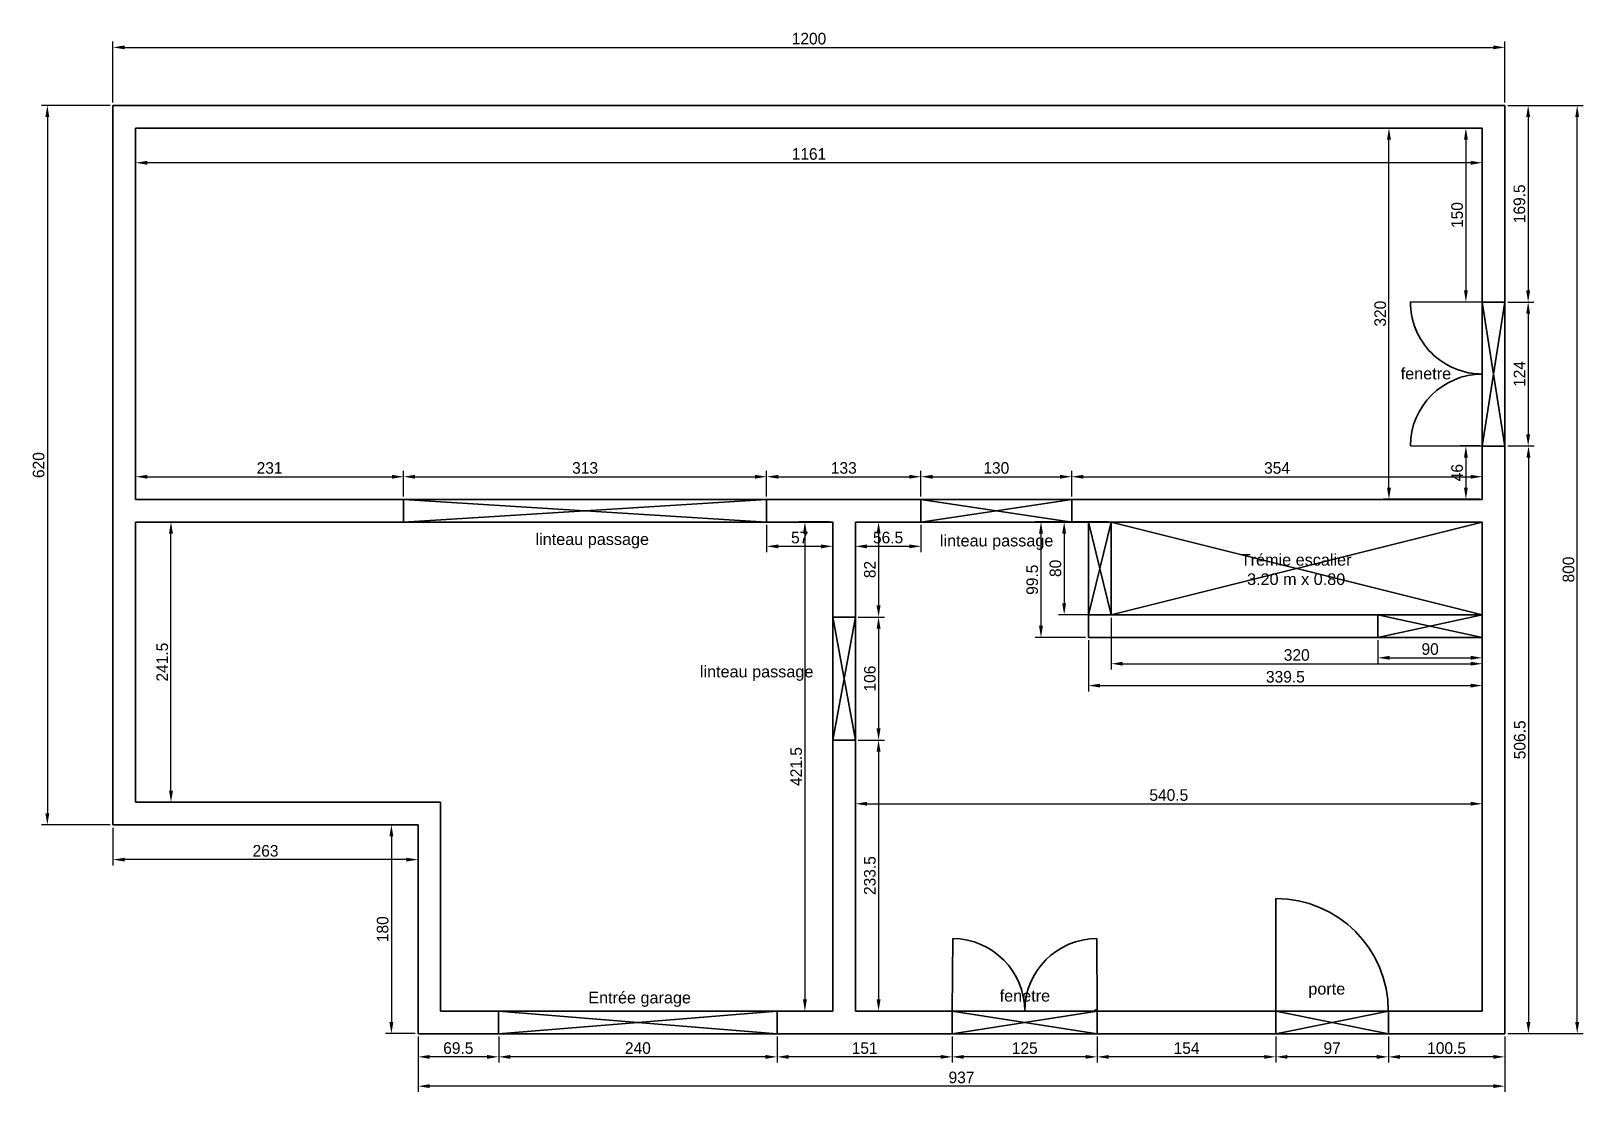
# Model space of a CAD drawing. Header units: centimetres. Extents: x -643 to 695, y -445 to 470.
import ezdxf

# ---------------------------------------------------------------- set-up
doc = ezdxf.new("R2010")
doc.units = ezdxf.units.CM
doc.layers.get('0').update_dxf_attribs({"lineweight": 25, "true_color": 0xffffff})
doc.layers.get('Defpoints').update_dxf_attribs({"true_color": 0xffffff})
for name, color, linetype, lineweight, true_color in [('cotes', 96, 'Continuous', 35, 0x006d00), ('linteaux', 1, 'Continuous', 35, 0xff0000), ('murs', 18, 'Continuous', 35, 0x000000), ('ouvertures', 5, 'Continuous', 35, 0x0000ff)]:
    doc.layers.add(name, color=color, linetype=linetype, lineweight=lineweight, true_color=true_color)
doc.styles.add('textstyle0', font='')
doc.styles.add('textstyle1', font='')
doc.styles.add('textstyle2', font='')
doc.styles.add('textstyle3', font='')
doc.styles.add('textstyle4', font='')
doc.styles.add('textstyle5', font='')
doc.styles.add('textstyle6', font='')
doc.styles.add('textstyle7', font='')
doc.styles.get('textstyle0').set_extended_font_data('Arial')
doc.styles.get('textstyle1').set_extended_font_data('Arial')
doc.styles.get('textstyle2').set_extended_font_data('Arial')
doc.styles.get('textstyle3').set_extended_font_data('Arial')
doc.styles.get('textstyle4').set_extended_font_data('Arial')
doc.styles.get('textstyle5').set_extended_font_data('Arial')
doc.styles.get('textstyle6').set_extended_font_data('Arial')
doc.styles.get('textstyle7').set_extended_font_data('Arial')
doc.dimstyles.new('QCADDimStyle', dxfattribs={"dimtxt": 10, "dimasz": 10, "dimexe": 5, "dimexo": 2.5, "dimgap": 2.5, "dimtad": 1, "dimtoh": 1, "dimdec": 4, "dimzin": 0, "dimdsep": 46, "dimtxsty": 'Standard', "dimcen": 0.09, "dimadec": 0, "dimazin": 0, "dimtfac": 1, "dimtdec": 4, "dimtofl": 0, "dimtmove": 0, "dimatfit": 3, "dimfxl": 1, "dimtolj": 1, "dimtzin": 0, "dimarcsym": 0})

# ---------------------------------------------------------------- blocks, each defined once
blk = doc.blocks.new('*D1')
at = {"layer": 'cotes', "color": 0, "lineweight": -2}
for p, q in [((-572.2, 408.1), (-572.2, 460.6)), ((-562.2, 455.6), (617.8, 455.6)), ((627.8, 408.1), (627.8, 460.6))]:
    blk.add_line(p, q, dxfattribs=at)
at = {"layer": 'cotes', "color": 0}
for points in [[(-562.2, 457.3), (-562.2, 454), (-572.2, 455.6)], [(617.8, 454), (617.8, 457.3), (627.8, 455.6)]]:
    blk.add_solid(points, dxfattribs=at)
at = {"layer": 'Defpoints', "color": 0}
for p in [(627.8, 455.6), (-572.2, 405.6), (627.8, 405.6)]:
    blk.add_point(p, dxfattribs=at)
at = {"layer": 'cotes', "color": 0, "insert": (27.8, 463.1), "char_height": 10, "attachment_point": 5}
blk.add_mtext('\\A1;1200', dxfattribs=at)
blk = doc.blocks.new('*D2')
at = {"layer": 'cotes', "color": 0, "lineweight": -2}
for p, q in [((-574.7, 405.6), (-633.8, 405.6)), ((-628.8, 395.6), (-628.8, -204.4)), ((-574.7, -214.4), (-633.8, -214.4))]:
    blk.add_line(p, q, dxfattribs=at)
at = {"layer": 'cotes', "color": 0}
for points in [[(-627.1, 395.6), (-630.5, 395.6), (-628.8, 405.6)], [(-630.5, -204.4), (-627.1, -204.4), (-628.8, -214.4)]]:
    blk.add_solid(points, dxfattribs=at)
at = {"layer": 'Defpoints', "color": 0}
for p in [(-572.2, 405.6), (-628.8, -214.4), (-572.2, -214.4)]:
    blk.add_point(p, dxfattribs=at)
at = {"layer": 'cotes', "color": 0, "insert": (-636.3, 95.6), "char_height": 10, "attachment_point": 5, "rotation": 90}
blk.add_mtext('\\A1;620', dxfattribs=at)
blk = doc.blocks.new('*D3')
at = {"layer": 'cotes', "color": 0, "lineweight": -2}
for p, q in [((630.3, 405.6), (695.1, 405.6)), ((690.1, -384.4), (690.1, 395.6)), ((630.3, -394.4), (695.1, -394.4))]:
    blk.add_line(p, q, dxfattribs=at)
at = {"layer": 'cotes', "color": 0}
for points in [[(691.7, 395.6), (688.4, 395.6), (690.1, 405.6)], [(688.4, -384.4), (691.7, -384.4), (690.1, -394.4)]]:
    blk.add_solid(points, dxfattribs=at)
at = {"layer": 'Defpoints', "color": 0}
for p in [(627.8, 405.6), (690.1, 405.6), (627.8, -394.4)]:
    blk.add_point(p, dxfattribs=at)
at = {"layer": 'cotes', "color": 0, "insert": (682.6, 5.6), "char_height": 10, "attachment_point": 5, "rotation": 90}
blk.add_mtext('\\A1;800', dxfattribs=at)
blk = doc.blocks.new('*D4')
at = {"layer": 'cotes', "color": 0, "lineweight": -2}
for p, q in [((527.3, -396.9), (527.3, -419.4)), ((627.8, -396.9), (627.8, -419.4)), ((617.8, -414.4), (537.3, -414.4))]:
    blk.add_line(p, q, dxfattribs=at)
at = {"layer": 'cotes', "color": 0}
for points in [[(537.3, -412.8), (537.3, -416.1), (527.3, -414.4)], [(617.8, -416.1), (617.8, -412.8), (627.8, -414.4)]]:
    blk.add_solid(points, dxfattribs=at)
at = {"layer": 'Defpoints', "color": 0}
for p in [(527.3, -394.4), (627.8, -394.4), (527.3, -414.4)]:
    blk.add_point(p, dxfattribs=at)
at = {"layer": 'cotes', "color": 0, "insert": (577.5, -406.9), "char_height": 10, "attachment_point": 5}
blk.add_mtext('\\A1;100.5', dxfattribs=at)
blk = doc.blocks.new('*D5')
at = {"layer": 'cotes', "color": 0, "lineweight": -2}
for p, q in [((430.3, -396.9), (430.3, -419.4)), ((527.3, -396.9), (527.3, -419.4)), ((517.3, -414.4), (440.3, -414.4))]:
    blk.add_line(p, q, dxfattribs=at)
at = {"layer": 'cotes', "color": 0}
for points in [[(440.3, -412.8), (440.3, -416.1), (430.3, -414.4)], [(517.3, -416.1), (517.3, -412.8), (527.3, -414.4)]]:
    blk.add_solid(points, dxfattribs=at)
at = {"layer": 'Defpoints', "color": 0}
for p in [(430.3, -394.4), (527.3, -394.4), (430.3, -414.4)]:
    blk.add_point(p, dxfattribs=at)
at = {"layer": 'cotes', "color": 0, "insert": (478.8, -406.9), "char_height": 10, "attachment_point": 5}
blk.add_mtext('\\A1;97', dxfattribs=at)
blk = doc.blocks.new('*D6')
at = {"layer": 'cotes', "color": 0, "lineweight": -2}
for p, q in [((276.3, -396.9), (276.3, -419.4)), ((430.3, -396.9), (430.3, -419.4)), ((420.3, -414.4), (286.3, -414.4))]:
    blk.add_line(p, q, dxfattribs=at)
at = {"layer": 'cotes', "color": 0}
for points in [[(286.3, -412.8), (286.3, -416.1), (276.3, -414.4)], [(420.3, -416.1), (420.3, -412.8), (430.3, -414.4)]]:
    blk.add_solid(points, dxfattribs=at)
at = {"layer": 'Defpoints', "color": 0}
for p in [(276.3, -394.4), (430.3, -394.4), (276.3, -414.4)]:
    blk.add_point(p, dxfattribs=at)
at = {"layer": 'cotes', "color": 0, "insert": (353.3, -406.9), "char_height": 10, "attachment_point": 5}
blk.add_mtext('\\A1;154', dxfattribs=at)
blk = doc.blocks.new('*D7')
at = {"layer": 'cotes', "color": 0, "lineweight": -2}
for p, q in [((151.3, -396.9), (151.3, -419.4)), ((276.3, -396.9), (276.3, -419.4)), ((266.3, -414.4), (161.3, -414.4))]:
    blk.add_line(p, q, dxfattribs=at)
at = {"layer": 'cotes', "color": 0}
for points in [[(161.3, -412.8), (161.3, -416.1), (151.3, -414.4)], [(266.3, -416.1), (266.3, -412.8), (276.3, -414.4)]]:
    blk.add_solid(points, dxfattribs=at)
at = {"layer": 'Defpoints', "color": 0}
for p in [(151.3, -394.4), (276.3, -394.4), (151.3, -414.4)]:
    blk.add_point(p, dxfattribs=at)
at = {"layer": 'cotes', "color": 0, "insert": (213.8, -406.9), "char_height": 10, "attachment_point": 5}
blk.add_mtext('\\A1;125', dxfattribs=at)
blk = doc.blocks.new('*D8')
at = {"layer": 'cotes', "color": 0, "lineweight": -2}
for p, q in [((0.3, -396.9), (0.3, -419.4)), ((151.3, -396.9), (151.3, -419.4)), ((141.3, -414.4), (10.3, -414.4))]:
    blk.add_line(p, q, dxfattribs=at)
at = {"layer": 'cotes', "color": 0}
for points in [[(10.3, -412.8), (10.3, -416.1), (0.3, -414.4)], [(141.3, -416.1), (141.3, -412.8), (151.3, -414.4)]]:
    blk.add_solid(points, dxfattribs=at)
at = {"layer": 'Defpoints', "color": 0}
for p in [(0.3, -394.4), (151.3, -394.4), (0.3, -414.4)]:
    blk.add_point(p, dxfattribs=at)
at = {"layer": 'cotes', "color": 0, "insert": (75.8, -406.9), "char_height": 10, "attachment_point": 5}
blk.add_mtext('\\A1;151', dxfattribs=at)
blk = doc.blocks.new('*D9')
at = {"layer": 'cotes', "color": 0, "lineweight": -2}
for p, q in [((-239.7, -396.9), (-239.7, -419.4)), ((0.3, -396.9), (0.3, -419.4)), ((-9.7, -414.4), (-229.7, -414.4))]:
    blk.add_line(p, q, dxfattribs=at)
at = {"layer": 'cotes', "color": 0}
for points in [[(-229.7, -412.8), (-229.7, -416.1), (-239.7, -414.4)], [(-9.7, -416.1), (-9.7, -412.8), (0.3, -414.4)]]:
    blk.add_solid(points, dxfattribs=at)
at = {"layer": 'Defpoints', "color": 0}
for p in [(-239.7, -394.4), (0.3, -394.4), (-239.7, -414.4)]:
    blk.add_point(p, dxfattribs=at)
at = {"layer": 'cotes', "color": 0, "insert": (-119.7, -406.9), "char_height": 10, "attachment_point": 5}
blk.add_mtext('\\A1;240', dxfattribs=at)
blk = doc.blocks.new('*D10')
at = {"layer": 'cotes', "color": 0, "lineweight": -2}
for p, q in [((-309.2, -396.9), (-309.2, -419.4)), ((-239.7, -396.9), (-239.7, -419.4)), ((-249.7, -414.4), (-299.2, -414.4))]:
    blk.add_line(p, q, dxfattribs=at)
at = {"layer": 'cotes', "color": 0}
for points in [[(-299.2, -412.8), (-299.2, -416.1), (-309.2, -414.4)], [(-249.7, -416.1), (-249.7, -412.8), (-239.7, -414.4)]]:
    blk.add_solid(points, dxfattribs=at)
at = {"layer": 'Defpoints', "color": 0}
for p in [(-309.2, -394.4), (-239.7, -394.4), (-309.2, -414.4)]:
    blk.add_point(p, dxfattribs=at)
at = {"layer": 'cotes', "color": 0, "insert": (-274.5, -406.9), "char_height": 10, "attachment_point": 5}
blk.add_mtext('\\A1;69.5', dxfattribs=at)
blk = doc.blocks.new('*D11')
at = {"layer": 'cotes', "color": 0, "lineweight": -2}
for p, q in [((-309.2, -396.9), (-309.2, -444.7)), ((627.8, -396.9), (627.8, -444.7)), ((617.8, -439.7), (-299.2, -439.7))]:
    blk.add_line(p, q, dxfattribs=at)
at = {"layer": 'cotes', "color": 0}
for points in [[(-299.2, -438), (-299.2, -441.3), (-309.2, -439.7)], [(617.8, -441.3), (617.8, -438), (627.8, -439.7)]]:
    blk.add_solid(points, dxfattribs=at)
at = {"layer": 'Defpoints', "color": 0}
for p in [(-309.2, -394.4), (627.8, -394.4), (-309.2, -439.7)]:
    blk.add_point(p, dxfattribs=at)
at = {"layer": 'cotes', "color": 0, "insert": (159.3, -432.2), "char_height": 10, "attachment_point": 5}
blk.add_mtext('\\A1;937', dxfattribs=at)
blk = doc.blocks.new('*D12')
at = {"layer": 'cotes', "color": 0, "lineweight": -2}
for p, q in [((630.3, 405.6), (652.8, 405.6)), ((647.8, 395.6), (647.8, 246.1)), ((630.3, 236.1), (652.8, 236.1))]:
    blk.add_line(p, q, dxfattribs=at)
at = {"layer": 'cotes', "color": 0}
for points in [[(649.5, 395.6), (646.1, 395.6), (647.8, 405.6)], [(646.1, 246.1), (649.5, 246.1), (647.8, 236.1)]]:
    blk.add_solid(points, dxfattribs=at)
at = {"layer": 'Defpoints', "color": 0}
for p in [(627.8, 405.6), (627.8, 236.1), (647.8, 236.1)]:
    blk.add_point(p, dxfattribs=at)
at = {"layer": 'cotes', "color": 0, "insert": (640.3, 320.8), "char_height": 10, "attachment_point": 5, "rotation": 90}
blk.add_mtext('\\A1;169.5', dxfattribs=at)
blk = doc.blocks.new('*D13')
at = {"layer": 'cotes', "color": 0, "lineweight": -2}
for p, q in [((630.3, 236.1), (652.8, 236.1)), ((647.8, 226.1), (647.8, 122.1)), ((630.3, 112.1), (652.8, 112.1))]:
    blk.add_line(p, q, dxfattribs=at)
at = {"layer": 'cotes', "color": 0}
for points in [[(649.5, 226.1), (646.1, 226.1), (647.8, 236.1)], [(646.1, 122.1), (649.5, 122.1), (647.8, 112.1)]]:
    blk.add_solid(points, dxfattribs=at)
at = {"layer": 'Defpoints', "color": 0}
for p in [(627.8, 236.1), (627.8, 112.1), (647.8, 112.1)]:
    blk.add_point(p, dxfattribs=at)
at = {"layer": 'cotes', "color": 0, "insert": (640.3, 174.1), "char_height": 10, "attachment_point": 5, "rotation": 90}
blk.add_mtext('\\A1;124', dxfattribs=at)
blk = doc.blocks.new('*D14')
at = {"layer": 'cotes', "color": 0, "lineweight": -2}
for p, q in [((630.3, 112.1), (653.1, 112.1)), ((648.1, 102.1), (648.1, -384.4)), ((630.3, -394.4), (653.1, -394.4))]:
    blk.add_line(p, q, dxfattribs=at)
at = {"layer": 'cotes', "color": 0}
for points in [[(649.7, 102.1), (646.4, 102.1), (648.1, 112.1)], [(646.4, -384.4), (649.7, -384.4), (648.1, -394.4)]]:
    blk.add_solid(points, dxfattribs=at)
at = {"layer": 'Defpoints', "color": 0}
for p in [(627.8, 112.1), (627.8, -394.4), (648.1, -394.4)]:
    blk.add_point(p, dxfattribs=at)
at = {"layer": 'cotes', "color": 0, "insert": (640.6, -141.2), "char_height": 10, "attachment_point": 5, "rotation": 90}
blk.add_mtext('\\A1;506.5', dxfattribs=at)
blk = doc.blocks.new('*D15')
at = {"layer": 'cotes', "color": 0, "lineweight": -2}
for p, q in [((605.8, 386.1), (589.1, 386.1)), ((594.1, 376.1), (594.1, 246.1)), ((605.8, 236.1), (589.1, 236.1))]:
    blk.add_line(p, q, dxfattribs=at)
at = {"layer": 'cotes', "color": 0}
for points in [[(595.8, 376.1), (592.5, 376.1), (594.1, 386.1)], [(592.5, 246.1), (595.8, 246.1), (594.1, 236.1)]]:
    blk.add_solid(points, dxfattribs=at)
at = {"layer": 'Defpoints', "color": 0}
for p in [(608.3, 386.1), (594.1, 236.1), (608.3, 236.1)]:
    blk.add_point(p, dxfattribs=at)
at = {"layer": 'cotes', "color": 0, "insert": (586.6, 311.1), "char_height": 10, "attachment_point": 5, "rotation": 90}
blk.add_mtext('\\A1;150', dxfattribs=at)
blk = doc.blocks.new('*D16')
at = {"layer": 'cotes', "color": 0, "lineweight": -2}
for p, q in [((605.8, 112.1), (589.1, 112.1)), ((594.1, 102.1), (594.1, 76.1)), ((605.8, 66.1), (589.1, 66.1))]:
    blk.add_line(p, q, dxfattribs=at)
at = {"layer": 'cotes', "color": 0}
for points in [[(595.8, 102.1), (592.5, 102.1), (594.1, 112.1)], [(592.5, 76.1), (595.8, 76.1), (594.1, 66.1)]]:
    blk.add_solid(points, dxfattribs=at)
at = {"layer": 'Defpoints', "color": 0}
for p in [(608.3, 112.1), (594.1, 66.1), (608.3, 66.1)]:
    blk.add_point(p, dxfattribs=at)
at = {"layer": 'cotes', "color": 0, "insert": (586.6, 89.1), "char_height": 10, "attachment_point": 5, "rotation": 90}
blk.add_mtext('\\A1;46', dxfattribs=at)
blk = doc.blocks.new('*D17')
at = {"layer": 'cotes', "color": 0, "lineweight": -2}
for p, q in [((-552.7, 383.6), (-552.7, 351.2)), ((608.3, 383.6), (608.3, 351.2)), ((598.3, 356.2), (-542.7, 356.2))]:
    blk.add_line(p, q, dxfattribs=at)
at = {"layer": 'cotes', "color": 0}
for points in [[(-542.7, 357.8), (-542.7, 354.5), (-552.7, 356.2)], [(598.3, 354.5), (598.3, 357.8), (608.3, 356.2)]]:
    blk.add_solid(points, dxfattribs=at)
at = {"layer": 'Defpoints', "color": 0}
for p in [(-552.7, 386.1), (608.3, 386.1), (-552.7, 356.2)]:
    blk.add_point(p, dxfattribs=at)
at = {"layer": 'cotes', "color": 0, "insert": (27.8, 363.7), "char_height": 10, "attachment_point": 5}
blk.add_mtext('\\A1;1161', dxfattribs=at)
blk = doc.blocks.new('*D18')
at = {"layer": 'cotes', "color": 0, "lineweight": -2}
for p, q in [((-311.7, -214.4), (-337.2, -214.4)), ((-332.2, -224.4), (-332.2, -384.4)), ((-311.7, -394.4), (-337.2, -394.4))]:
    blk.add_line(p, q, dxfattribs=at)
at = {"layer": 'cotes', "color": 0}
for points in [[(-330.5, -224.4), (-333.9, -224.4), (-332.2, -214.4)], [(-333.9, -384.4), (-330.5, -384.4), (-332.2, -394.4)]]:
    blk.add_solid(points, dxfattribs=at)
at = {"layer": 'Defpoints', "color": 0}
for p in [(-309.2, -214.4), (-332.2, -394.4), (-309.2, -394.4)]:
    blk.add_point(p, dxfattribs=at)
at = {"layer": 'cotes', "color": 0, "insert": (-339.7, -304.4), "char_height": 10, "attachment_point": 5, "rotation": 90}
blk.add_mtext('\\A1;180', dxfattribs=at)
blk = doc.blocks.new('*D19')
at = {"layer": 'cotes', "color": 0, "lineweight": -2}
for p, q in [((-572.2, -216.9), (-572.2, -249.4)), ((-309.2, -216.9), (-309.2, -249.4)), ((-319.2, -244.4), (-562.2, -244.4))]:
    blk.add_line(p, q, dxfattribs=at)
at = {"layer": 'cotes', "color": 0}
for points in [[(-562.2, -242.8), (-562.2, -246.1), (-572.2, -244.4)], [(-319.2, -246.1), (-319.2, -242.8), (-309.2, -244.4)]]:
    blk.add_solid(points, dxfattribs=at)
at = {"layer": 'Defpoints', "color": 0}
for p in [(-572.2, -214.4), (-309.2, -214.4), (-572.2, -244.4)]:
    blk.add_point(p, dxfattribs=at)
at = {"layer": 'cotes', "color": 0, "insert": (-440.7, -236.9), "char_height": 10, "attachment_point": 5}
blk.add_mtext('\\A1;263', dxfattribs=at)
blk = doc.blocks.new('*D20')
at = {"layer": 'cotes', "color": 0, "lineweight": -2}
for p, q in [((-550.2, 46.6), (-517.2, 46.6)), ((-522.2, -184.9), (-522.2, 36.6)), ((-550.2, -194.9), (-517.2, -194.9))]:
    blk.add_line(p, q, dxfattribs=at)
at = {"layer": 'cotes', "color": 0}
for points in [[(-520.5, 36.6), (-523.9, 36.6), (-522.2, 46.6)], [(-523.9, -184.9), (-520.5, -184.9), (-522.2, -194.9)]]:
    blk.add_solid(points, dxfattribs=at)
at = {"layer": 'Defpoints', "color": 0}
for p in [(-552.7, 46.6), (-522.2, 46.6), (-552.7, -194.9)]:
    blk.add_point(p, dxfattribs=at)
at = {"layer": 'cotes', "color": 0, "insert": (-529.7, -74.2), "char_height": 10, "attachment_point": 5, "rotation": 90}
blk.add_mtext('\\A1;241.5', dxfattribs=at)
blk = doc.blocks.new('*D21')
at = {"layer": 'cotes', "color": 0, "lineweight": -2}
for p, q in [((-552.7, 68.6), (-552.7, 90.6)), ((-542.7, 85.6), (-331.7, 85.6)), ((-321.7, 68.6), (-321.7, 90.6))]:
    blk.add_line(p, q, dxfattribs=at)
at = {"layer": 'cotes', "color": 0}
for points in [[(-542.7, 87.2), (-542.7, 83.9), (-552.7, 85.6)], [(-331.7, 83.9), (-331.7, 87.2), (-321.7, 85.6)]]:
    blk.add_solid(points, dxfattribs=at)
at = {"layer": 'Defpoints', "color": 0}
for p in [(-321.7, 85.6), (-552.7, 66.1), (-321.7, 66.1)]:
    blk.add_point(p, dxfattribs=at)
at = {"layer": 'cotes', "color": 0, "insert": (-437.2, 93.1), "char_height": 10, "attachment_point": 5}
blk.add_mtext('\\A1;231', dxfattribs=at)
blk = doc.blocks.new('*D22')
at = {"layer": 'cotes', "color": 0, "lineweight": -2}
for p, q in [((-321.7, 68.6), (-321.7, 90.6)), ((-311.7, 85.6), (-18.7, 85.6)), ((-8.7, 68.6), (-8.7, 90.6))]:
    blk.add_line(p, q, dxfattribs=at)
at = {"layer": 'cotes', "color": 0}
for points in [[(-311.7, 87.2), (-311.7, 83.9), (-321.7, 85.6)], [(-18.7, 83.9), (-18.7, 87.2), (-8.7, 85.6)]]:
    blk.add_solid(points, dxfattribs=at)
at = {"layer": 'Defpoints', "color": 0}
for p in [(-8.7, 85.6), (-321.7, 66.1), (-8.7, 66.1)]:
    blk.add_point(p, dxfattribs=at)
at = {"layer": 'cotes', "color": 0, "insert": (-165.2, 93.1), "char_height": 10, "attachment_point": 5}
blk.add_mtext('\\A1;313', dxfattribs=at)
blk = doc.blocks.new('*D23')
at = {"layer": 'cotes', "color": 0, "lineweight": -2}
for p, q in [((-8.7, 68.6), (-8.7, 90.6)), ((1.3, 85.6), (114.3, 85.6)), ((124.3, 68.6), (124.3, 90.6))]:
    blk.add_line(p, q, dxfattribs=at)
at = {"layer": 'cotes', "color": 0}
for points in [[(1.3, 87.2), (1.3, 83.9), (-8.7, 85.6)], [(114.3, 83.9), (114.3, 87.2), (124.3, 85.6)]]:
    blk.add_solid(points, dxfattribs=at)
at = {"layer": 'Defpoints', "color": 0}
for p in [(124.3, 85.6), (-8.7, 66.1), (124.3, 66.1)]:
    blk.add_point(p, dxfattribs=at)
at = {"layer": 'cotes', "color": 0, "insert": (57.8, 93.1), "char_height": 10, "attachment_point": 5}
blk.add_mtext('\\A1;133', dxfattribs=at)
blk = doc.blocks.new('*D24')
at = {"layer": 'cotes', "color": 0, "lineweight": -2}
for p, q in [((124.3, 68.6), (124.3, 90.6)), ((134.3, 85.6), (244.3, 85.6)), ((254.3, 68.6), (254.3, 90.6))]:
    blk.add_line(p, q, dxfattribs=at)
at = {"layer": 'cotes', "color": 0}
for points in [[(134.3, 87.2), (134.3, 83.9), (124.3, 85.6)], [(244.3, 83.9), (244.3, 87.2), (254.3, 85.6)]]:
    blk.add_solid(points, dxfattribs=at)
at = {"layer": 'Defpoints', "color": 0}
for p in [(254.3, 85.6), (124.3, 66.1), (254.3, 66.1)]:
    blk.add_point(p, dxfattribs=at)
at = {"layer": 'cotes', "color": 0, "insert": (189.3, 93.1), "char_height": 10, "attachment_point": 5}
blk.add_mtext('\\A1;130', dxfattribs=at)
blk = doc.blocks.new('*D25')
at = {"layer": 'cotes', "color": 0, "lineweight": -2}
for p, q in [((254.3, 68.6), (254.3, 90.6)), ((264.3, 85.6), (598.3, 85.6)), ((608.3, 68.6), (608.3, 90.6))]:
    blk.add_line(p, q, dxfattribs=at)
at = {"layer": 'cotes', "color": 0}
for points in [[(264.3, 87.2), (264.3, 83.9), (254.3, 85.6)], [(598.3, 83.9), (598.3, 87.2), (608.3, 85.6)]]:
    blk.add_solid(points, dxfattribs=at)
at = {"layer": 'Defpoints', "color": 0}
for p in [(608.3, 85.6), (254.3, 66.1), (608.3, 66.1)]:
    blk.add_point(p, dxfattribs=at)
at = {"layer": 'cotes', "color": 0, "insert": (431.3, 93.1), "char_height": 10, "attachment_point": 5}
blk.add_mtext('\\A1;354', dxfattribs=at)
blk = doc.blocks.new('*D26')
at = {"layer": 'cotes', "color": 0, "lineweight": -2}
for p, q in [((-8.7, 44.1), (-8.7, 20.6)), ((48.3, 44.1), (48.3, 20.6)), ((1.3, 25.6), (38.3, 25.6))]:
    blk.add_line(p, q, dxfattribs=at)
at = {"layer": 'cotes', "color": 0}
for points in [[(1.3, 27.2), (1.3, 23.9), (-8.7, 25.6)], [(38.3, 23.9), (38.3, 27.2), (48.3, 25.6)]]:
    blk.add_solid(points, dxfattribs=at)
at = {"layer": 'Defpoints', "color": 0}
for p in [(-8.7, 46.6), (48.3, 46.6), (48.3, 25.6)]:
    blk.add_point(p, dxfattribs=at)
at = {"layer": 'cotes', "color": 0, "insert": (19.8, 33.1), "char_height": 10, "attachment_point": 5}
blk.add_mtext('\\A1;57', dxfattribs=at)
blk = doc.blocks.new('*D27')
at = {"layer": 'cotes', "color": 0, "lineweight": -2}
for p, q in [((67.8, 44.1), (67.8, 20.6)), ((124.3, 44.1), (124.3, 20.6)), ((77.8, 25.6), (114.3, 25.6))]:
    blk.add_line(p, q, dxfattribs=at)
at = {"layer": 'cotes', "color": 0}
for points in [[(77.8, 27.2), (77.8, 23.9), (67.8, 25.6)], [(114.3, 23.9), (114.3, 27.2), (124.3, 25.6)]]:
    blk.add_solid(points, dxfattribs=at)
at = {"layer": 'Defpoints', "color": 0}
for p in [(67.8, 46.6), (124.3, 46.6), (124.3, 25.6)]:
    blk.add_point(p, dxfattribs=at)
at = {"layer": 'cotes', "color": 0, "insert": (96, 33.1), "char_height": 10, "attachment_point": 5}
blk.add_mtext('\\A1;56.5', dxfattribs=at)
blk = doc.blocks.new('*D28')
at = {"layer": 'cotes', "color": 0, "lineweight": -2}
for p, q in [((70.3, 46.6), (92.8, 46.6)), ((87.8, 36.6), (87.8, -25.4)), ((70.3, -35.4), (92.8, -35.4))]:
    blk.add_line(p, q, dxfattribs=at)
at = {"layer": 'cotes', "color": 0}
for points in [[(89.5, 36.6), (86.1, 36.6), (87.8, 46.6)], [(86.1, -25.4), (89.5, -25.4), (87.8, -35.4)]]:
    blk.add_solid(points, dxfattribs=at)
at = {"layer": 'Defpoints', "color": 0}
for p in [(67.8, 46.6), (67.8, -35.4), (87.8, -35.4)]:
    blk.add_point(p, dxfattribs=at)
at = {"layer": 'cotes', "color": 0, "insert": (80.3, 5.6), "char_height": 10, "attachment_point": 5, "rotation": 90}
blk.add_mtext('\\A1;82', dxfattribs=at)
blk = doc.blocks.new('*D29')
at = {"layer": 'cotes', "color": 0, "lineweight": -2}
for p, q in [((70.3, -35.4), (92.8, -35.4)), ((87.8, -45.4), (87.8, -131.4)), ((70.3, -141.4), (92.8, -141.4))]:
    blk.add_line(p, q, dxfattribs=at)
at = {"layer": 'cotes', "color": 0}
for points in [[(89.5, -45.4), (86.1, -45.4), (87.8, -35.4)], [(86.1, -131.4), (89.5, -131.4), (87.8, -141.4)]]:
    blk.add_solid(points, dxfattribs=at)
at = {"layer": 'Defpoints', "color": 0}
for p in [(67.8, -35.4), (67.8, -141.4), (87.8, -141.4)]:
    blk.add_point(p, dxfattribs=at)
at = {"layer": 'cotes', "color": 0, "insert": (80.3, -88.4), "char_height": 10, "attachment_point": 5, "rotation": 90}
blk.add_mtext('\\A1;106', dxfattribs=at)
blk = doc.blocks.new('*D30')
at = {"layer": 'cotes', "color": 0, "lineweight": -2}
for p, q in [((70.3, -141.4), (92.8, -141.4)), ((87.8, -151.4), (87.8, -364.9)), ((70.3, -374.9), (92.8, -374.9))]:
    blk.add_line(p, q, dxfattribs=at)
at = {"layer": 'cotes', "color": 0}
for points in [[(89.5, -151.4), (86.1, -151.4), (87.8, -141.4)], [(86.1, -364.9), (89.5, -364.9), (87.8, -374.9)]]:
    blk.add_solid(points, dxfattribs=at)
at = {"layer": 'Defpoints', "color": 0}
for p in [(67.8, -141.4), (67.8, -374.9), (87.8, -374.9)]:
    blk.add_point(p, dxfattribs=at)
at = {"layer": 'cotes', "color": 0, "insert": (80.3, -258.2), "char_height": 10, "attachment_point": 5, "rotation": 90}
blk.add_mtext('\\A1;233.5', dxfattribs=at)
blk = doc.blocks.new('*D31')
at = {"layer": 'cotes', "color": 0, "lineweight": -2}
for p, q in [((268.8, -55.4), (268.8, -99.4)), ((608.3, -55.4), (608.3, -99.4)), ((278.8, -94.4), (598.3, -94.4))]:
    blk.add_line(p, q, dxfattribs=at)
at = {"layer": 'cotes', "color": 0}
for points in [[(278.8, -92.8), (278.8, -96.1), (268.8, -94.4)], [(598.3, -96.1), (598.3, -92.8), (608.3, -94.4)]]:
    blk.add_solid(points, dxfattribs=at)
at = {"layer": 'Defpoints', "color": 0}
for p in [(268.8, -52.9), (608.3, -52.9), (608.3, -94.4)]:
    blk.add_point(p, dxfattribs=at)
at = {"layer": 'cotes', "color": 0, "insert": (438.5, -86.9), "char_height": 10, "attachment_point": 5}
blk.add_mtext('\\A1;339.5', dxfattribs=at)
blk = doc.blocks.new('*D32')
at = {"layer": 'cotes', "color": 0, "lineweight": -2}
for p, q in [((288.3, -35.9), (288.3, -80.6)), ((608.3, -35.9), (608.3, -80.6)), ((298.3, -75.6), (598.3, -75.6))]:
    blk.add_line(p, q, dxfattribs=at)
at = {"layer": 'cotes', "color": 0}
for points in [[(298.3, -73.9), (298.3, -77.2), (288.3, -75.6)], [(598.3, -77.2), (598.3, -73.9), (608.3, -75.6)]]:
    blk.add_solid(points, dxfattribs=at)
at = {"layer": 'Defpoints', "color": 0}
for p in [(288.3, -33.4), (608.3, -33.4), (608.3, -75.6)]:
    blk.add_point(p, dxfattribs=at)
at = {"layer": 'cotes', "color": 0, "insert": (448.3, -68.1), "char_height": 10, "attachment_point": 5}
blk.add_mtext('\\A1;320', dxfattribs=at)
blk = doc.blocks.new('*D33')
at = {"layer": 'cotes', "color": 0, "lineweight": -2}
for p, q in [((266.3, 46.6), (222.8, 46.6)), ((227.8, 36.6), (227.8, -42.9)), ((266.3, -52.9), (222.8, -52.9))]:
    blk.add_line(p, q, dxfattribs=at)
at = {"layer": 'cotes', "color": 0}
for points in [[(229.5, 36.6), (226.1, 36.6), (227.8, 46.6)], [(226.1, -42.9), (229.5, -42.9), (227.8, -52.9)]]:
    blk.add_solid(points, dxfattribs=at)
at = {"layer": 'Defpoints', "color": 0}
for p in [(268.8, 46.6), (227.8, -52.9), (268.8, -52.9)]:
    blk.add_point(p, dxfattribs=at)
at = {"layer": 'cotes', "color": 0, "insert": (220.3, -3.2), "char_height": 10, "attachment_point": 5, "rotation": 90}
blk.add_mtext('\\A1;99.5', dxfattribs=at)
blk = doc.blocks.new('*D34')
at = {"layer": 'cotes', "color": 0, "lineweight": -2}
for p, q in [((285.8, 46.6), (242.8, 46.6)), ((247.8, 36.6), (247.8, -23.4)), ((285.8, -33.4), (242.8, -33.4))]:
    blk.add_line(p, q, dxfattribs=at)
at = {"layer": 'cotes', "color": 0}
for points in [[(249.5, 36.6), (246.1, 36.6), (247.8, 46.6)], [(246.1, -23.4), (249.5, -23.4), (247.8, -33.4)]]:
    blk.add_solid(points, dxfattribs=at)
at = {"layer": 'Defpoints', "color": 0}
for p in [(288.3, 46.6), (247.8, -33.4), (288.3, -33.4)]:
    blk.add_point(p, dxfattribs=at)
at = {"layer": 'cotes', "color": 0, "insert": (240.3, 6.6), "char_height": 10, "attachment_point": 5, "rotation": 90}
blk.add_mtext('\\A1;80', dxfattribs=at)
blk = doc.blocks.new('*D35')
at = {"layer": 'cotes', "color": 0, "lineweight": -2}
for p, q in [((605.8, 386.1), (522.8, 386.1)), ((527.8, 76.1), (527.8, 376.1)), ((605.8, 66.1), (522.8, 66.1))]:
    blk.add_line(p, q, dxfattribs=at)
at = {"layer": 'cotes', "color": 0}
for points in [[(529.5, 376.1), (526.1, 376.1), (527.8, 386.1)], [(526.1, 76.1), (529.5, 76.1), (527.8, 66.1)]]:
    blk.add_solid(points, dxfattribs=at)
at = {"layer": 'Defpoints', "color": 0}
for p in [(527.8, 386.1), (608.3, 386.1), (608.3, 66.1)]:
    blk.add_point(p, dxfattribs=at)
at = {"layer": 'cotes', "color": 0, "insert": (520.3, 226.1), "char_height": 10, "attachment_point": 5, "rotation": 90}
blk.add_mtext('\\A1;320', dxfattribs=at)
blk = doc.blocks.new('*D36')
at = {"layer": 'cotes', "color": 0, "lineweight": -2}
for p, q in [((518.3, -55.4), (518.3, -75.5)), ((608.3, -55.4), (608.3, -75.5)), ((528.3, -70.5), (598.3, -70.5))]:
    blk.add_line(p, q, dxfattribs=at)
at = {"layer": 'cotes', "color": 0}
for points in [[(528.3, -68.8), (528.3, -72.1), (518.3, -70.5)], [(598.3, -72.1), (598.3, -68.8), (608.3, -70.5)]]:
    blk.add_solid(points, dxfattribs=at)
at = {"layer": 'Defpoints', "color": 0}
for p in [(518.3, -52.9), (608.3, -52.9), (608.3, -70.5)]:
    blk.add_point(p, dxfattribs=at)
at = {"layer": 'cotes', "color": 0, "insert": (563.3, -63), "char_height": 10, "attachment_point": 5}
blk.add_mtext('\\A1;90', dxfattribs=at)
blk = doc.blocks.new('*D37')
at = {"layer": 'cotes', "color": 0, "lineweight": -2}
for p, q in [((45.8, 46.6), (19.3, 46.6)), ((24.3, 36.6), (24.3, -364.9)), ((45.8, -374.9), (19.3, -374.9))]:
    blk.add_line(p, q, dxfattribs=at)
at = {"layer": 'cotes', "color": 0}
for points in [[(26, 36.6), (22.6, 36.6), (24.3, 46.6)], [(22.6, -364.9), (26, -364.9), (24.3, -374.9)]]:
    blk.add_solid(points, dxfattribs=at)
at = {"layer": 'Defpoints', "color": 0}
for p in [(48.3, 46.6), (24.3, -374.9), (48.3, -374.9)]:
    blk.add_point(p, dxfattribs=at)
at = {"layer": 'cotes', "color": 0, "insert": (16.8, -164.2), "char_height": 10, "attachment_point": 5, "rotation": 90}
blk.add_mtext('\\A1;421.5', dxfattribs=at)
blk = doc.blocks.new('*D38')
at = {"color": 0, "lineweight": -2}
for p, q in [((67.8, -223.7), (67.8, -191.3)), ((77.8, -196.3), (598.3, -196.3)), ((608.3, -223.7), (608.3, -191.3))]:
    blk.add_line(p, q, dxfattribs=at)
at = {"color": 0}
for points in [[(77.8, -194.6), (77.8, -197.9), (67.8, -196.3)], [(598.3, -197.9), (598.3, -194.6), (608.3, -196.3)]]:
    blk.add_solid(points, dxfattribs=at)
at = {"layer": 'Defpoints', "color": 0}
for p in [(608.3, -196.3), (67.8, -226.2), (608.3, -226.2)]:
    blk.add_point(p, dxfattribs=at)
at = {"color": 0, "insert": (338, -188.8), "char_height": 10, "attachment_point": 5}
blk.add_mtext('\\A1;540.5', dxfattribs=at)

msp = doc.modelspace()

# ---------------------------------------------------------------- linework, layer by layer
at = {"layer": 'linteaux'}
for p, q in [((608.28352, 112.05306), (608.28352, 236.05306)), ((627.78352, 112.05306), (608.28352, 236.05306)), ((608.28352, 236.05306), (627.78352, 236.05306)), ((627.78352, 236.05306), (608.28352, 112.05306)), ((627.78352, 236.05306), (627.78352, 112.05306)), ((608.28352, 112.05306), (627.78352, 112.05306)), ((-321.71648, 66.05306), (-8.71648, 66.05306)), ((-321.71648, 66.05306), (-321.71648, 46.55306)), ((-321.71648, 46.55306), (-8.71648, 66.05306)), ((-8.71648, 46.55306), (-321.71648, 66.05306)), ((-8.71648, 66.05306), (-8.71648, 46.55306)), ((124.28352, 66.05306), (254.28352, 66.05306)), ((254.28352, 46.55306), (124.28352, 66.05306)), ((124.28352, 66.05306), (124.28352, 46.55306)), ((124.28352, 46.55306), (254.28352, 66.05306)), ((254.28352, 66.05306), (254.28352, 46.55306)), ((-8.71648, 46.55306), (-321.71648, 46.55306)), ((254.28352, 46.55306), (124.28352, 46.55306)), ((288.28352, 46.55306), (268.78352, 46.55306)), ((268.78352, 46.55306), (288.28352, -33.44694)), ((268.78352, -33.44694), (288.28352, 46.55306)), ((288.28352, 46.55306), (268.78352, 46.55306)), ((268.78352, 46.55306), (268.78352, -33.44694)), ((288.28352, -33.44694), (288.28352, 46.55306)), ((48.28352, -35.44694), (48.28352, -141.44694)), ((48.28352, -35.44694), (67.78352, -141.44694)), ((48.28352, -141.44694), (67.78352, -35.44694)), ((67.78352, -35.44694), (48.28352, -35.44694)), ((67.78352, -35.44694), (67.78352, -141.44694)), ((288.28352, -33.44694), (268.78352, -33.44694)), ((608.28352, -33.44694), (518.28352, -33.44694)), ((518.28352, -33.44694), (608.28352, -52.94694)), ((608.28352, -33.44694), (518.28352, -52.94694)), ((518.28352, -52.94694), (518.28352, -33.44694)), ((608.28352, -52.94694), (608.28352, -33.44694)), ((518.28352, -52.94694), (608.28352, -52.94694)), ((67.78352, -141.44694), (48.28352, -141.44694)), ((-239.71648, -374.94694), (0.28352, -374.94694)), ((-239.71648, -374.94694), (0.28352, -394.44694)), ((0.28352, -374.94694), (-239.71648, -394.44694)), ((-239.71648, -394.44694), (-239.71648, -374.94694)), ((0.28352, -394.44694), (0.28352, -374.94694)), ((276.28352, -374.94694), (151.28352, -374.94694)), ((151.28352, -374.94694), (151.28352, -394.44694)), ((151.28352, -394.44694), (276.28352, -374.94694)), ((276.28352, -394.44694), (151.28352, -374.94694)), ((276.28352, -374.94694), (276.28352, -394.44694)), ((527.28352, -374.94694), (430.28352, -374.94694)), ((430.28352, -374.94694), (430.28352, -394.44694)), ((430.28352, -394.44694), (527.28352, -374.94694)), ((527.28352, -394.44694), (430.28352, -374.94694)), ((527.28352, -374.94694), (527.28352, -394.44694)), ((0.28352, -394.44694), (-239.71648, -394.44694)), ((276.28352, -394.44694), (151.28352, -394.44694)), ((527.28352, -394.44694), (430.28352, -394.44694))]:
    msp.add_line(p, q, dxfattribs=at)
at = {"layer": 'murs'}
for p, q in [((-572.21648, 405.55306), (627.78352, 405.55306)), ((-572.21648, -214.44694), (-572.21648, 405.55306)), ((627.78352, 405.55306), (627.78352, 236.05306)), ((-552.71648, 66.05306), (-552.71648, 386.05306)), ((-552.71648, 386.05306), (608.28352, 386.05306)), ((608.28352, 386.05306), (608.28352, 236.05306)), ((608.28352, 236.05306), (627.78352, 236.05306)), ((608.28352, 112.05306), (627.78352, 112.05306)), ((608.28352, 112.05306), (608.28352, 66.05306)), ((627.78352, 112.05306), (627.78352, -394.44694)), ((-552.71648, 66.05306), (-321.71648, 66.05306)), ((-321.71648, 66.05306), (-321.71648, 46.55306)), ((-8.71648, 66.05306), (-8.71648, 46.55306)), ((-8.71648, 66.05306), (124.28352, 66.05306)), ((124.28352, 66.05306), (124.28352, 46.55306)), ((254.28352, 66.05306), (254.28352, 46.55306)), ((254.28352, 66.05306), (608.28352, 66.05306)), ((-552.71648, -194.94694), (-552.71648, 46.55306)), ((-552.71648, 46.55306), (-321.71648, 46.55306)), ((-8.71648, 46.55306), (48.28352, 46.55306)), ((48.28352, 46.55306), (48.28352, -35.44694)), ((67.78352, 46.55306), (124.28352, 46.55306)), ((67.78352, 46.55306), (67.78352, -35.44694)), ((254.28352, 46.55306), (608.28352, 46.55306)), ((268.78352, 46.55306), (268.78352, -52.94694)), ((288.28352, 46.55306), (288.28352, -33.44694)), ((608.28352, 46.55306), (608.28352, -374.94694)), ((48.28352, -35.44694), (67.78352, -35.44694)), ((288.28352, -33.44694), (608.28352, -33.44694)), ((518.28352, -33.44694), (518.28352, -52.94694)), ((268.78352, -52.94694), (608.28352, -52.94694)), ((48.28352, -141.44694), (67.78352, -141.44694)), ((48.28352, -141.44694), (48.28352, -374.94694)), ((67.78352, -141.44694), (67.78352, -374.94694)), ((-289.71648, -194.94694), (-552.71648, -194.94694)), ((-289.71648, -374.94694), (-289.71648, -194.94694)), ((-309.21648, -214.44694), (-572.21648, -214.44694)), ((-309.21648, -394.44694), (-309.21648, -214.44694)), ((-239.71648, -374.94694), (-289.71648, -374.94694)), ((-239.71648, -374.94694), (-239.71648, -394.44694)), ((0.28352, -374.94694), (0.28352, -394.44694)), ((48.28352, -374.94694), (0.28352, -374.94694)), ((151.28352, -374.94694), (67.78352, -374.94694)), ((151.28352, -374.94694), (151.28352, -394.44694)), ((430.28352, -374.94694), (276.28352, -374.94694)), ((276.28352, -374.94694), (276.28352, -394.44694)), ((430.28352, -374.94694), (430.28352, -394.44694)), ((527.28352, -374.94694), (527.28352, -394.44694)), ((608.28352, -374.94694), (527.28352, -374.94694)), ((-239.71648, -394.44694), (-309.21648, -394.44694)), ((151.28352, -394.44694), (0.28352, -394.44694)), ((430.28352, -394.44694), (276.28352, -394.44694)), ((627.78352, -394.44694), (527.28352, -394.44694))]:
    msp.add_line(p, q, dxfattribs=at)
at = {"layer": 'ouvertures'}
for p, q in [((608.28352, 236.05306), (546.28368, 236.19569)), ((608.28352, 112.05306), (546.28355, 112.11287)), ((288.28352, 46.55306), (608.28352, -33.44694)), ((608.28352, 46.55306), (288.28352, -33.44694)), ((430.28352, -374.94694), (430.28352, -278.00071)), ((151.92032, -312.45019), (151.28352, -374.94694)), ((276.28352, -374.94694), (276.09816, -312.44722))]:
    msp.add_line(p, q, dxfattribs=at)
for centre, radius, start, end in [((608.28352, 236.05306), 62, 179.86818873, 270), ((608.28352, 112.05306), 62, 90, 179.94472623), ((430.28352, -374.94694), 96.94623, 0, 90), ((151.28352, -374.94694), 62.5, 0, 89.41621253), ((276.28352, -374.94694), 62.5, 90.16992308, 180), ((275.28352, -374.94694), 1, 0, 180), ((275.30616, -374.73535), 1, 347.78428087, 167.78428087)]:
    msp.add_arc(centre, radius, start, end, dxfattribs=at)

# ---------------------------------------------------------------- texts
at = {"layer": 'linteaux', "char_height": 10, "attachment_point": 5}
for s, insert, style in [('fenetre', (559.65186, 174.4175), 'textstyle7'), ('linteau passage', (-159.02593, 30.24283), 'textstyle2'), ('linteau passage', (189.57226, 28.98888), 'textstyle4'), ('linteau passage', (-17.32954, -83.86665), 'textstyle3'), ('Entrée garage\\P', (-118.21006, -364.86242), 'textstyle1'), ('fenetre', (213.94478, -361.78822), 'textstyle6'), ('porte', (474.21899, -357.22783), 'textstyle5')]:
    msp.add_mtext(s, dxfattribs=dict(at, insert=insert, style=style))
at = {"layer": 'ouvertures', "insert": (447.78352, 5.55306), "char_height": 10, "attachment_point": 5, "style": 'textstyle0'}
msp.add_mtext('Trémie escalier\\P3.20 m x 0.80', dxfattribs=at)

# ---------------------------------------------------------------- dimensions: what is measured, and where the dimension line sits
dim = msp.add_aligned_dim(p1=(67.78352, -226.20034), p2=(608.28352, -226.20034), distance=29.94863, dimstyle='QCADDimStyle', override={"dimtxt": 10, "dimasz": 10, "dimexe": 5, "dimexo": 2.5, "dimgap": 2.5, "dimzin": 8, "dimclrd": 0, "dimclre": 0, "dimclrt": 0, "dimazin": 2, "dimtmove": 2})
dim.commit()
dim.dimension.update_dxf_attribs({"geometry": '*D38', "text_midpoint": (338.03352, -188.75171)})
at = {"layer": 'cotes'}
for p1, p2, distance, picture, middle in [((-572.21648, 405.55306), (627.78352, 405.55306), 50.08469, '*D1', (27.78352, 463.13774)), ((-572.21648, 405.55306), (-572.21648, -214.44694), -56.57289, '*D2', (-636.28937, 95.55306)), ((627.78352, -394.44694), (627.78352, 405.55306), -62.26816, '*D3', (682.55168, 5.55306)), ((627.78352, 405.55306), (627.78352, 236.05306), 20, '*D12', (640.28352, 320.80306)), ((608.28352, 386.05306), (-552.71648, 386.05306), 29.88473, '*D17', (27.78352, 363.66833)), ((608.28352, 66.05306), (608.28352, 386.05306), 80.5, '*D35', (520.28352, 226.05306)), ((608.28352, 386.05306), (608.28352, 236.05306), -14.13809, '*D15', (586.64543, 311.05306)), ((627.78352, 236.05306), (627.78352, 112.05306), 20, '*D13', (640.28352, 174.05306)), ((608.28352, 112.05306), (608.28352, 66.05306), -14.13809, '*D16', (586.64543, 89.05306)), ((627.78352, 112.05306), (627.78352, -394.44694), 20.28648, '*D14', (640.57, -141.19694)), ((-552.71648, 66.05306), (-321.71648, 66.05306), 19.5, '*D21', (-437.21648, 93.05306)), ((-321.71648, 66.05306), (-8.71648, 66.05306), 19.5, '*D22', (-165.21648, 93.05306)), ((-8.71648, 66.05306), (124.28352, 66.05306), 19.5, '*D23', (57.78352, 93.05306)), ((124.28352, 66.05306), (254.28352, 66.05306), 19.5, '*D24', (189.28352, 93.05306)), ((254.28352, 66.05306), (608.28352, 66.05306), 19.5, '*D25', (431.28352, 93.05306)), ((-552.71648, -194.94694), (-552.71648, 46.55306), -30.5, '*D20', (-529.71648, -74.19694)), ((-8.71648, 46.55306), (48.28352, 46.55306), -21, '*D26', (19.78352, 33.05306)), ((48.28352, 46.55306), (48.28352, -374.94694), -24, '*D37', (16.78352, -164.19694)), ((67.78352, 46.55306), (124.28352, 46.55306), -21, '*D27', (96.03352, 33.05306)), ((67.78352, 46.55306), (67.78352, -35.44694), 20, '*D28', (80.28352, 5.55306)), ((268.78352, 46.55306), (268.78352, -52.94694), -41, '*D33', (220.28352, -3.19694)), ((288.28352, 46.55306), (288.28352, -33.44694), -40.5, '*D34', (240.28352, 6.55306)), ((67.78352, -35.44694), (67.78352, -141.44694), 20, '*D29', (80.28352, -88.44694)), ((288.28352, -33.44694), (608.28352, -33.44694), -42.125, '*D32', (448.28352, -68.07194)), ((268.78352, -52.94694), (608.28352, -52.94694), -41.5, '*D31', (438.53352, -86.94694)), ((518.28352, -52.94694), (608.28352, -52.94694), -17.53477, '*D36', (563.28352, -62.98171)), ((67.78352, -141.44694), (67.78352, -374.94694), 20, '*D30', (80.28352, -258.19694)), ((-309.21648, -214.44694), (-572.21648, -214.44694), 30, '*D19', (-440.71648, -236.94694)), ((-309.21648, -214.44694), (-309.21648, -394.44694), -23, '*D18', (-339.71648, -304.44694)), ((-239.71648, -394.44694), (-309.21648, -394.44694), 20, '*D10', (-274.46648, -406.94694)), ((627.78352, -394.44694), (-309.21648, -394.44694), 45.21446, '*D11', (159.28352, -432.1614)), ((0.28352, -394.44694), (-239.71648, -394.44694), 20, '*D9', (-119.71648, -406.94694)), ((151.28352, -394.44694), (0.28352, -394.44694), 20, '*D8', (75.78352, -406.94694)), ((276.28352, -394.44694), (151.28352, -394.44694), 20, '*D7', (213.78352, -406.94694)), ((430.28352, -394.44694), (276.28352, -394.44694), 20, '*D6', (353.28352, -406.94694)), ((527.28352, -394.44694), (430.28352, -394.44694), 20, '*D5', (478.78352, -406.94694)), ((627.78352, -394.44694), (527.28352, -394.44694), 20, '*D4', (577.53352, -406.94694))]:
    dim = msp.add_aligned_dim(p1=p1, p2=p2, distance=distance, dimstyle='QCADDimStyle', override={"dimtxt": 10, "dimasz": 10, "dimexe": 5, "dimexo": 2.5, "dimgap": 2.5, "dimzin": 8, "dimclrd": 0, "dimclre": 0, "dimclrt": 0, "dimazin": 2, "dimtmove": 2}, dxfattribs=at)
    dim.commit()
    dim.dimension.update_dxf_attribs({"geometry": picture, "text_midpoint": middle})

doc.saveas('drawing.dxf')
